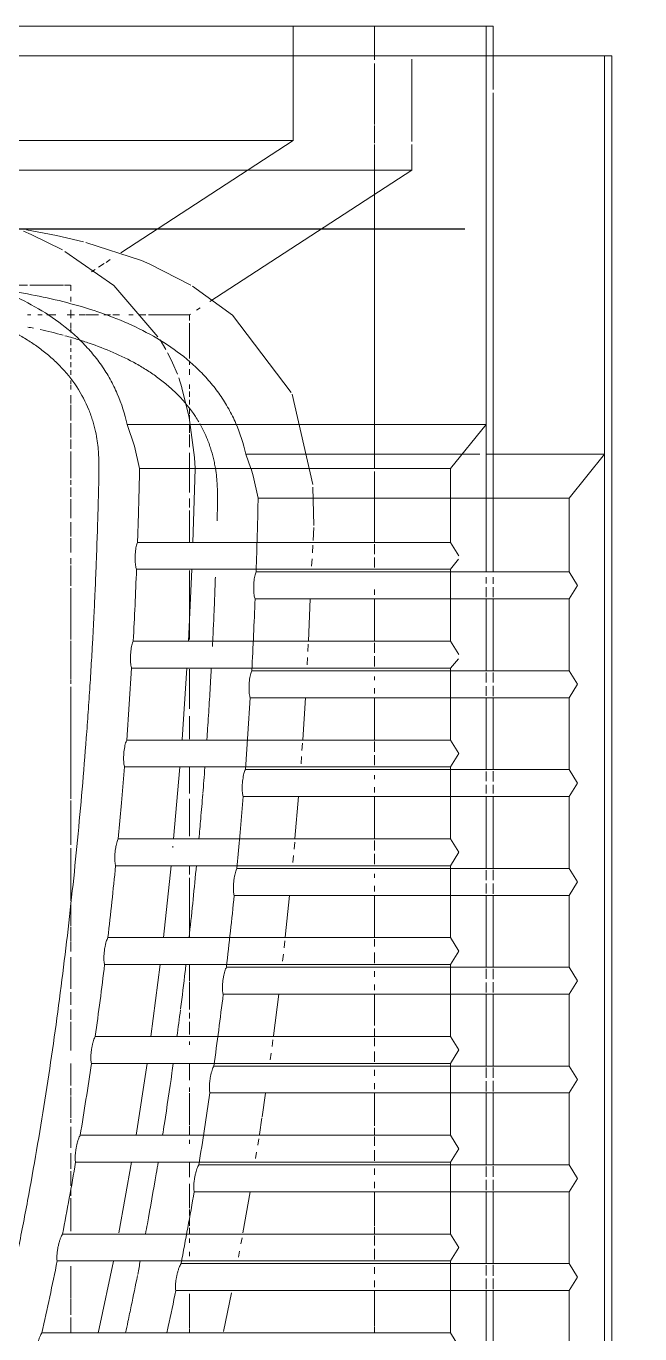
# Model space of a CAD drawing. Header units: millimetres. Extents: x -4000 to 187956, y -58990 to 162485.
# Drawn here: x 2520.2 to 2727.2, y 140077 to 140518.4 of the extents above; entities that cross this region are included whole.
import ezdxf

# ---------------------------------------------------------------- set-up
doc = ezdxf.new("R2010")
doc.units = ezdxf.units.MM
doc.linetypes.add('Grid Line', pattern=[2222.5, 1270, -317.5, 317.5, -317.5])
doc.linetypes.add('Grid Line 12_5mm', pattern=[2150, 1250, -300, 300, -300])
doc.layers.add('P-SANR-FIXT', color=6, linetype='Continuous', lineweight=9)
doc.layers.add('S-GRID', color=1, linetype='Continuous', lineweight=30)

# ---------------------------------------------------------------- blocks, each defined once
blk = doc.blocks.new('WCPan-SquattingPan-Vitra-ArkitektSeries-5952 - CMPX502N-V821-FFS - TANG 1')
at = {"layer": 'P-SANR-FIXT', "color": 250}
for p, q in [((250.56, 212.38), (-250.56, 212.38)), ((250.56, 212.38), (250.56, 77.95)), ((252.96, 212.38), (250.56, 212.38)), ((252.96, 202.38), (252.96, 212.38)), ((129.51, 77.95), (250.56, 77.95)), ((250.56, 77.95), (238.61, 63.05)), ((250.56, 67.95), (250.56, 77.95)), ((238.61, 63.05), (133.65, 63.05)), ((238.61, 38.12), (238.61, 63.05)), ((238.61, 38.12), (133, 38.12)), ((132.67, 29.03), (238.61, 29.03)), ((238.61, 4.77), (238.61, 29.03)), ((238.61, 4.77), (131.54, 4.77)), ((131.02, -4.33), (238.61, -4.33)), ((238.61, -28.59), (238.61, -4.33)), ((238.61, -28.59), (129.37, -28.59)), ((128.66, -37.68), (238.61, -37.68)), ((238.61, -61.94), (238.61, -37.68)), ((238.61, -61.94), (126.53, -61.94)), ((125.63, -71.04), (238.61, -71.04)), ((238.61, -95.3), (238.61, -71.04)), ((238.61, -95.3), (123, -95.3)), ((121.91, -104.39), (238.61, -104.39)), ((238.61, -128.65), (238.61, -104.39)), ((238.61, -128.65), (118.75, -128.65)), ((117.45, -137.74), (238.61, -137.74)), ((238.61, -162), (238.61, -137.74)), ((238.61, -162), (113.67, -162)), ((112.13, -171.1), (238.61, -171.1)), ((238.61, -195.36), (238.61, -171.1)), ((238.61, -195.36), (107.69, -195.36)), ((105.9, -204.45), (238.61, -204.45)), ((238.61, -204.45), (238.61, -228.71)), ((238.61, -228.71), (100.75, -228.71))]:
    blk.add_line(p, q, dxfattribs=at)
at = {"layer": 'P-SANR-FIXT', "color": 252}
for p, q in [((185.5, 212.38), (25, 212.38)), ((185.5, 202.38), (185.5, 212.38)), ((185.5, 212.38), (212.95, 212.38)), ((212.95, 212.38), (212.95, 202.38)), ((252.96, 212.38), (212.95, 212.38)), ((252.96, 190.97), (252.96, 202.38)), ((252.96, 28.12), (252.96, 189.82)), ((250.56, 28.12), (250.56, 67.95)), ((152.47, 62.95), (151.63, 38.12)), ((241.4, 33.57), (238.61, 38.12)), ((238.61, 29.03), (241.3, 32.49)), ((151.27, 29.02), (150.15, 4.79)), ((250.56, 24.21), (250.56, 26.41)), ((250.56, 19.64), (250.56, 22.95)), ((252.96, 24.16), (252.96, 26.41)), ((252.96, 19.59), (252.96, 23)), ((250.56, -5.23), (250.56, 19.03)), ((252.96, -5.23), (252.96, 19.03)), ((241.4, 0.22), (238.61, 4.77)), ((149.63, -4.32), (148.03, -28.37)), ((238.61, -4.33), (241.23, -1.19)), ((250.56, -9.16), (250.56, -5.83)), ((252.96, -9.2), (252.96, -5.78)), ((250.56, -13.72), (250.56, -10.39)), ((252.96, -13.77), (252.96, -10.34)), ((250.56, -38.59), (250.56, -14.33)), ((252.96, -38.59), (252.96, -14.33)), ((147.31, -37.71), (145.19, -61.94)), ((250.56, -42.52), (250.56, -39.18)), ((252.96, -42.57), (252.96, -39.13)), ((250.56, -46.6), (250.56, -43.73)), ((252.96, -46.6), (252.96, -43.69)), ((250.56, -71.94), (250.56, -47.68)), ((252.96, -71.94), (252.96, -47.68)), ((144.96, -64.43), (144.92, -64.84)), ((144.31, -71.03), (141.71, -95.3)), ((250.56, -75.89), (250.56, -72.51)), ((252.96, -75.94), (252.96, -72.46)), ((250.56, -80.45), (250.56, -77.07)), ((252.96, -80.5), (252.96, -77.02)), ((250.56, -105.3), (250.56, -81.04)), ((252.96, -105.3), (252.96, -81.04)), ((241.4, -99.84), (238.61, -95.3)), ((238.61, -104.39), (241.4, -99.84)), ((140.63, -104.4), (137.5, -128.65)), ((250.56, -109.26), (250.56, -105.85)), ((252.96, -109.31), (252.96, -105.8)), ((250.56, -113.82), (250.56, -110.4)), ((250.56, -138.65), (250.56, -114.39)), ((252.96, -113.87), (252.96, -110.36)), ((252.96, -138.65), (252.96, -114.39)), ((136.22, -137.75), (132.5, -162.01)), ((250.56, -142.63), (250.56, -139.18)), ((252.96, -142.68), (252.96, -139.14)), ((250.56, -147.19), (250.56, -143.74)), ((252.96, -147.24), (252.96, -143.69)), ((250.56, -172), (250.56, -147.74)), ((252.96, -172), (252.96, -147.74)), ((130.99, -171.1), (126.68, -195)), ((250.56, -176.01), (250.56, -172.51)), ((252.96, -176.05), (252.96, -172.47)), ((250.56, -180.57), (250.56, -177.07)), ((252.96, -180.61), (252.96, -177.03)), ((250.56, -205.36), (250.56, -181.1)), ((252.96, -205.36), (252.96, -181.1)), ((250.56, -209.39), (250.56, -205.84)), ((252.96, -209.43), (252.96, -205.8)), ((250.56, -213.95), (250.56, -210.39)), ((252.96, -213.99), (252.96, -210.36)), ((250.56, -238.71), (250.56, -214.45)), ((252.96, -238.71), (252.96, -214.45))]:
    blk.add_line(p, q, dxfattribs=at)
at = {"layer": 'P-SANR-FIXT', "color": 253}
for p, q in [((185.5, 173.73), (185.5, 202.38)), ((212.95, 202.38), (212.95, 200.97)), ((212.95, 199.81), (212.95, 179.2)), ((212.95, 178.84), (212.95, 172.93)), ((185.5, 173.73), (-123.15, 173.73)), ((127.39, 135.91), (185.5, 173.73)), ((212.95, 172.41), (212.95, 63.05)), ((94.54, 143.17), (97.11, 142.05)), ((97.11, 142.05), (107.65, 136.83)), ((108.53, 136.34), (125.05, 124.81)), ((125.05, 124.81), (139.9, 107.53)), ((140.59, 106.46), (142.52, 103.24)), ((143.16, 102.08), (144.47, 99.51)), ((144.85, 98.72), (146.44, 94.96)), ((146.91, 93.69), (147.97, 90.46)), ((148, 90.34), (150.37, 80.24)), ((110.55, 84.97), (110.55, 87.84)), ((110.55, 82.66), (110.55, 84.52)), ((110.55, 79.25), (110.55, 82.64)), ((110.55, 73.52), (110.55, 78.35)), ((110.55, 69.74), (110.55, 72.85)), ((110.55, 67.33), (110.55, 68.8)), ((110.55, 62.91), (110.55, 67.33)), ((110.55, 59.75), (110.55, 62.9)), ((212.95, 62.02), (212.95, 38.12)), ((110.55, 57.55), (110.55, 59.16)), ((110.55, 53.48), (110.55, 56.6)), ((110.55, 46.28), (110.55, 52.7)), ((110.55, 40.1), (110.55, 44.95)), ((110.55, 34.68), (110.55, 39.6)), ((212.95, 37.56), (212.95, 34.16)), ((110.55, 30.73), (110.55, 32.82)), ((212.95, 33), (212.95, 29.59)), ((110.55, 23.43), (110.55, 30.27)), ((110.55, 5.36), (110.55, 22.72)), ((212.95, 22.19), (212.95, 20.47)), ((212.95, 19.03), (212.95, 4.77)), ((110.55, -8.04), (110.55, 4.86)), ((212.95, 4.22), (212.95, 0.8)), ((212.95, -0.34), (212.95, -3.77)), ((110.55, -9.6), (110.55, -8.33)), ((212.95, -7.2), (212.95, -8.4)), ((110.55, -48.42), (110.55, -10.59)), ((212.95, -11.14), (212.95, -12.9)), ((212.95, -14.33), (212.95, -28.59)), ((212.95, -29.13), (212.95, -32.57)), ((212.95, -33.69), (212.95, -37.13)), ((212.95, -40.49), (212.95, -41.77)), ((212.95, -44.46), (212.95, -46.28)), ((212.95, -47.68), (212.95, -61.94)), ((110.55, -63.98), (110.55, -49)), ((110.55, -82.91), (110.55, -65.09)), ((212.95, -62.46), (212.95, -65.94)), ((212.95, -67.02), (212.95, -70.5)), ((212.95, -73.76), (212.95, -75.16)), ((212.95, -77.78), (212.95, -79.67)), ((212.95, -81.04), (212.95, -95.3)), ((212.95, -95.8), (212.95, -98.33)), ((212.95, -100.36), (212.95, -103.87)), ((212.95, -106.59), (212.95, -108.55)), ((212.95, -111.09), (212.95, -113.06)), ((212.95, -114.39), (212.95, -125)), ((212.95, -126.02), (212.95, -128.65)), ((212.95, -129.14), (212.95, -131.92)), ((212.95, -133.69), (212.95, -137.24)), ((212.95, -139.9), (212.95, -141.95)), ((212.95, -144.39), (212.95, -146.46)), ((212.95, -147.74), (212.95, -158.86)), ((212.95, -159.48), (212.95, -162)), ((212.95, -162.47), (212.95, -165.53)), ((212.95, -167.03), (212.95, -170.61)), ((212.95, -173.2), (212.95, -175.35)), ((212.95, -177.69), (212.95, -179.86)), ((212.95, -181.1), (212.95, -192.6)), ((212.95, -192.94), (212.95, -195.36)), ((212.95, -195.8), (212.95, -199.17)), ((212.95, -200.36), (212.95, -203.99)), ((212.95, -206.49), (212.95, -208.75)), ((212.95, -210.99), (212.95, -213.27)), ((212.95, -214.45), (212.95, -226.41)), ((212.95, -226.71), (212.95, -228.71))]:
    blk.add_line(p, q, dxfattribs=at)
at = {"layer": 'P-SANR-FIXT', "color": 254}
for p, q in [((122.39, 132.65), (123.78, 133.56)), ((117.43, 129.42), (118.75, 130.28)), ((119.86, 131.01), (121.73, 132.23)), ((88.55, 124.95), (95.86, 124.95)), ((96.73, 124.95), (108, 124.95)), ((108.42, 124.95), (110.44, 124.95)), ((110.55, 123.02), (110.55, 124.91)), ((110.55, 119.46), (110.55, 121.04)), ((110.55, 115.38), (110.55, 116.61)), ((110.55, 113.82), (110.55, 115.36)), ((110.55, 110.47), (110.55, 112.24)), ((110.55, 108.98), (110.55, 110.19)), ((110.55, 104.72), (110.55, 106.57)), ((110.55, 102.5), (110.55, 103.68)), ((110.55, 99.94), (110.55, 101.28)), ((110.55, 97.22), (110.55, 99)), ((144.49, 99.49), (144.85, 98.72)), ((110.55, 94.63), (110.55, 96.22)), ((110.55, 91.5), (110.55, 92.73)), ((110.55, 89.78), (110.55, 91.17)), ((110.55, -91.3), (110.55, -83.46)), ((110.55, -96.41), (110.55, -91.6)), ((110.55, -99.97), (110.55, -96.59)), ((110.55, -107.7), (110.55, -101.9)), ((110.55, -112.6), (110.55, -107.71)), ((110.55, -117.95), (110.55, -113.71)), ((110.55, -123.01), (110.55, -119.59)), ((110.55, -133.43), (110.55, -123.75)), ((110.55, -145.25), (110.55, -137.83)), ((110.55, -148.62), (110.55, -146.11)), ((110.55, -156.09), (110.55, -148.92)), ((110.55, -157.87), (110.55, -156.56)), ((110.55, -166.21), (110.55, -159.16)), ((110.55, -173.3), (110.55, -168.05)), ((110.55, -179.1), (110.55, -174.14)), ((110.55, -182.41), (110.55, -179.98)), ((110.55, -194.42), (110.55, -183.29)), ((110.55, -215.09), (110.55, -206.15)), ((110.55, -216.97), (110.55, -215.12)), ((110.55, -222.65), (110.55, -217.24)), ((110.55, -228.71), (110.55, -223.53))]:
    blk.add_line(p, q, dxfattribs=at)
at = {"layer": 'P-SANR-FIXT', "color": 252, "flags": 128}
for points in [[(150.37, 80.24), (152.19, 66.81), (152.47, 63.09)], [(238.61, -37.68), (241.4, -33.13), (238.61, -28.59)], [(238.61, -71.04), (241.4, -66.49), (238.61, -61.94)], [(238.61, -137.74), (241.4, -133.2), (238.61, -128.65)], [(238.61, -171.1), (241.4, -166.55), (238.61, -162)], [(238.61, -204.45), (241.4, -199.91), (238.61, -195.36)], [(124.85, -204.47), (120.1, -227.27), (119.78, -228.72)], [(238.61, -237.81), (241.4, -233.26), (238.61, -228.71)]]:
    blk.add_lwpolyline(points, dxfattribs=at)
at = {"layer": 'P-SANR-FIXT', "color": 250, "flags": 128}
for points in [[(133.65, 63.05), (131.99, 70.57), (129.51, 77.95)], [(129.37, -28.59), (130.24, -16.46), (131.02, -4.33)], [(126.53, -61.94), (127.64, -49.82), (128.66, -37.68)]]:
    blk.add_lwpolyline(points, dxfattribs=at)
at = {"layer": 'P-SANR-FIXT', "color": 250}
blk.add_arc((-1176.21, 51.26), 1307.39, 350.61189, 351.68789, dxfattribs=at)
for points, knots in [([(129.51, 77.95), (128.74, 81.46), (127.07, 86.68), (123.84, 93.23), (120.89, 97.97), (117.48, 102.37), (112.51, 107.69), (105.49, 113.48), (96.06, 119.21), (86.05, 123.75), (75.88, 127.3), (65.19, 130.16), (54.55, 132.3), (43.7, 133.93), (32.53, 135.12), (17.68, 136.15), (6.8, 136.38), (0, 136.38)], [0, 0, 0, 0, 0.071429, 0.107143, 0.142857, 0.178571, 0.214286, 0.285714, 0.357143, 0.428571, 0.5, 0.571429, 0.642857, 0.714286, 0.785714, 0.857143, 1, 1, 1, 1]), ([(80.46, 114.01), (81.9, 113.45), (86.01, 111.78), (91.35, 109.16), (96.35, 106.18), (99.91, 103.74), (103.38, 100.99), (107.85, 96.84), (112.84, 90.74), (116.21, 84.15), (117.97, 79.09), (118.88, 75.48), (119.45, 72.3), (119.77, 69.47), (119.93, 66.83), (119.98, 64.71), (119.99, 63.03), (119.99, 62.01), (119.98, 61.16), (119.97, 60.06), (119.93, 58.25), (119.86, 55.26), (119.75, 51.42), (119.64, 47.54), (119.53, 44.03), (119.42, 40.71), (119.29, 36.98), (119.11, 31.92), (118.92, 26.93), (118.73, 22.47), (118.58, 19.03), (118.44, 16.16), (118.31, 13.45), (118.19, 10.96), (118.07, 8.66), (117.96, 6.69), (117.85, 4.57), (117.69, 1.79), (117.49, -1.72), (117.23, -5.98), (116.95, -10.31), (116.66, -14.74), (116.26, -20.61), (115.51, -30.84), (114.35, -45.2), (112.27, -68.07), (109.21, -96.69), (105.5, -125.36), (102.12, -148.02), (99.36, -165), (96.36, -181.94), (93.51, -196.84), (91.28, -207.81), (89.79, -214.88), (88.65, -220.17), (87.48, -225.47), (86.49, -229.85), (85.66, -233.44), (84.91, -236.67), (84.11, -240.05), (83.22, -243.76), (82.25, -247.78), (81.22, -251.94), (80.18, -256.07), (79.26, -259.65), (78.18, -263.8), (76.91, -268.61), (75.82, -272.63), (74.96, -275.78), (74.1, -278.92), (73.15, -282.36), (72.21, -285.67), (71.41, -288.37), (70.37, -291.52), (69.25, -294.43), (68.05, -296.98), (67.13, -298.69), (66.09, -300.32), (64.44, -302.55), (61.91, -305.27), (58.14, -308.26), (54.39, -310.43), (51.04, -311.95), (47.42, -313.32), (42.84, -314.6), (38.33, -315.36), (34.88, -315.75), (31.62, -316.04), (27.15, -316.34), (22.37, -316.52), (18.42, -316.6), (14.39, -316.65), (9.97, -316.64), (5.12, -316.57), (1.82, -316.53), (0, -316.53)], [0.13911, 0.13911, 0.13911, 0.13911, 0.1470588, 0.1617647, 0.1691176, 0.1764706, 0.1838235, 0.1911765, 0.2058824, 0.2205882, 0.2279412, 0.2352941, 0.2426471, 0.25, 0.2573529, 0.2647059, 0.2683824, 0.2720588, 0.2738971, 0.2757353, 0.2794118, 0.2830882, 0.2867647, 0.2904412, 0.2922794, 0.2941176, 0.2977941, 0.3014706, 0.3088235, 0.3161765, 0.3235294, 0.3308824, 0.3382353, 0.3455882, 0.3492647, 0.3529412, 0.3566176, 0.3602941, 0.3676471, 0.375, 0.3823529, 0.3897059, 0.3970588, 0.4117647, 0.4411765, 0.4705882, 0.5294118, 0.5882353, 0.6176471, 0.6470588, 0.6764706, 0.7058824, 0.7242647, 0.7334559, 0.7426471, 0.7518382, 0.7610294, 0.765625, 0.7702206, 0.7794118, 0.7886029, 0.7977941, 0.8069853, 0.8115809, 0.8161765, 0.8207721, 0.8253676, 0.8299632, 0.832261, 0.8345588, 0.8391544, 0.84375, 0.8483456, 0.8529412, 0.8621324, 0.8667279, 0.8713235, 0.8759191, 0.8805147, 0.8897059, 0.8988971, 0.9080882, 0.9126838, 0.9172794, 0.9264706, 0.9356618, 0.9402574, 0.9448529, 0.9540441, 0.9632353, 0.9678309, 0.9724265, 0.9816176, 0.9908088, 1, 1, 1, 1]), ([(133, 38.12), (133.02, 38.49), (133.05, 39.59), (133.13, 41.91), (133.21, 44.37), (133.3, 47.23), (133.41, 50.94), (133.53, 55.18), (133.61, 58.72), (133.65, 60.9), (133.65, 62.09), (133.65, 62.73), (133.65, 63.05)], [0, 0, 0, 0, 0.125, 0.25, 0.3125, 0.375, 0.5, 0.625, 0.75, 0.875, 0.9375, 1, 1, 1, 1]), ([(133, 38.12), (132.92, 37.97), (132.77, 37.58), (132.49, 36.52), (132.24, 34.77), (132.15, 32.41), (132.3, 30.29), (132.53, 29.34), (132.67, 29.03)], [0, 0, 0, 0, 0.1, 0.2, 0.4, 0.6, 0.8, 1, 1, 1, 1]), ([(131.54, 4.77), (131.46, 4.61), (131.3, 4.22), (131.07, 3.43), (130.89, 2.48), (130.69, 1.04), (130.57, -0.93), (130.67, -3.06), (130.88, -4.01), (131.02, -4.33)], [0, 0, 0, 0, 0.1, 0.2, 0.3, 0.4, 0.6, 0.8, 1, 1, 1, 1]), ([(129.37, -28.59), (129.28, -28.74), (129.12, -29.13), (128.88, -29.92), (128.67, -30.87), (128.44, -32.31), (128.29, -34.28), (128.34, -36.41), (128.54, -37.37), (128.66, -37.68)], [0, 0, 0, 0, 0.1, 0.2, 0.3, 0.4, 0.6, 0.8, 1, 1, 1, 1]), ([(126.53, -61.94), (126.43, -62.1), (126.26, -62.48), (126, -63.27), (125.78, -64.22), (125.52, -65.66), (125.32, -67.62), (125.34, -69.76), (125.51, -70.72), (125.63, -71.04)], [0, 0, 0, 0, 0.1, 0.2, 0.3, 0.4, 0.6, 0.8, 1, 1, 1, 1]), ([(123, -95.3), (122.9, -95.45), (122.72, -95.84), (122.45, -96.62), (122.2, -97.57), (121.92, -99), (121.68, -100.97), (121.65, -103.11), (121.8, -104.07), (121.91, -104.39)], [0, 0, 0, 0, 0.1, 0.2, 0.3, 0.4, 0.6, 0.8, 1, 1, 1, 1]), ([(118.75, -128.65), (118.65, -128.81), (118.46, -129.19), (118.17, -129.97), (117.9, -130.92), (117.66, -131.99), (117.47, -133.13), (117.28, -134.67), (117.21, -136.46), (117.34, -137.43), (117.45, -137.74)], [0, 0, 0, 0, 0.1, 0.2, 0.3, 0.4, 0.5, 0.6, 0.8, 1, 1, 1, 1]), ([(113.67, -162), (113.57, -162.16), (113.37, -162.55), (113.06, -163.33), (112.76, -164.27), (112.5, -165.34), (112.27, -166.47), (112.04, -168.01), (111.93, -169.81), (112.03, -170.78), (112.13, -171.1)], [0, 0, 0, 0, 0.1, 0.2, 0.3, 0.4, 0.5, 0.6, 0.8, 1, 1, 1, 1]), ([(107.69, -195.36), (107.59, -195.51), (107.37, -195.9), (107.04, -196.68), (106.72, -197.62), (106.42, -198.68), (106.17, -199.82), (105.9, -201.35), (105.73, -203.15), (105.81, -204.13), (105.9, -204.45)], [0, 0, 0, 0, 0.1, 0.2, 0.3, 0.4, 0.5, 0.6, 0.8, 1, 1, 1, 1]), ([(100.75, -228.71), (100.64, -228.87), (100.41, -229.26), (100.05, -230.03), (99.7, -230.97), (99.38, -232.03), (99.08, -233.16), (98.77, -234.69), (98.54, -236.5), (98.59, -237.48), (98.67, -237.81)], [0, 0, 0, 0, 0.1, 0.2, 0.3, 0.4, 0.5, 0.6, 0.8, 1, 1, 1, 1])]:
    blk.add_open_spline(points, degree=3, knots=knots, dxfattribs=at)
for points in [[(131.54, 4.77), (131.77, 8.86), (132.17, 16.89), (132.51, 24.93), (132.67, 29.03)], [(123, -95.3), (123.47, -91.26), (124.37, -83.17), (125.22, -75.08), (125.63, -71.04)], [(118.75, -128.65), (119.31, -124.61), (120.4, -116.53), (121.42, -108.44), (121.91, -104.39)], [(107.69, -195.36), (108.47, -191.32), (109.99, -183.24), (111.43, -175.15), (112.13, -171.1)], [(100.75, -228.71), (101.65, -224.68), (103.41, -216.6), (105.08, -208.51), (105.9, -204.45)]]:
    blk.add_open_spline(points, degree=3, dxfattribs=at)
blk = doc.blocks.new('CMF2_NHAXUONG_A_rvt-1-FFS - TANG 1')
at = {"layer": 'P-SANR-FIXT', "color": 250}
for p, q in [((2715.34, 140508.38), (2214.23, 140508.38)), ((2715.34, 140508.38), (2715.34, 140373.95)), ((2717.74, 140508.38), (2715.34, 140508.38)), ((2717.74, 139905.76), (2717.74, 140508.38)), ((2675.34, 140373.95), (2715.34, 140373.95)), ((2715.34, 140373.95), (2703.4, 140359.05)), ((2715.34, 139981.68), (2715.34, 140373.95)), ((2703.4, 140359.05), (2598.44, 140359.05)), ((2703.4, 140334.13), (2703.4, 140359.05)), ((2703.4, 140334.13), (2597.79, 140334.13)), ((2597.46, 140325.03), (2703.4, 140325.03)), ((2703.4, 140300.77), (2703.4, 140325.03)), ((2703.4, 140300.77), (2596.33, 140300.77)), ((2595.8, 140291.68), (2703.4, 140291.68)), ((2703.4, 140267.42), (2703.4, 140291.68)), ((2703.4, 140267.42), (2594.16, 140267.42)), ((2593.45, 140258.32), (2703.4, 140258.32)), ((2703.4, 140234.06), (2703.4, 140258.32)), ((2703.4, 140234.06), (2591.31, 140234.06)), ((2590.42, 140224.97), (2703.4, 140224.97)), ((2703.4, 140200.71), (2703.4, 140224.97)), ((2703.4, 140200.71), (2587.78, 140200.71)), ((2586.7, 140191.61), (2703.4, 140191.61)), ((2703.4, 140167.35), (2703.4, 140191.61)), ((2703.4, 140167.35), (2583.53, 140167.35)), ((2582.24, 140158.26), (2703.4, 140158.26)), ((2703.4, 140134), (2703.4, 140158.26)), ((2703.4, 140134), (2578.46, 140134)), ((2576.92, 140124.91), (2703.4, 140124.91)), ((2703.4, 140100.65), (2703.4, 140124.91)), ((2703.4, 140100.65), (2572.48, 140100.65)), ((2570.69, 140091.55), (2703.4, 140091.55)), ((2703.4, 140091.55), (2703.4, 140067.29))]:
    blk.add_line(p, q, dxfattribs=at)
at = {"layer": 'P-SANR-FIXT', "color": 253}
for p, q in [((2650.29, 140508.38), (2489.79, 140508.38)), ((2650.29, 140508.38), (2677.56, 140508.38)), ((2650.29, 140479.48), (2650.29, 140507.25)), ((2677.74, 140508.38), (2677.74, 140496.97)), ((2677.74, 140495.82), (2677.74, 140334.13)), ((2650.29, 140469.74), (2650.29, 140478.41)), ((2650.29, 140469.74), (2306.9, 140469.74)), ((2582.21, 140425.43), (2650.29, 140469.74)), ((2540.41, 140445.36), (2559.09, 140439.27)), ((2609.92, 140394.1), (2616.88, 140363.69)), ((2575.34, 140382.64), (2575.34, 140383.85)), ((2616.97, 140362.81), (2617.3, 140349.86)), ((2617.27, 140349.09), (2617.06, 140344.71)), ((2616.97, 140343.13), (2616.81, 140340.61)), ((2616.69, 140338.58), (2616.53, 140336.07)), ((2677.74, 140332.41), (2677.74, 140330.16)), ((2677.74, 140329), (2677.74, 140325.6)), ((2616.06, 140325.03), (2615.45, 140310.83)), ((2677.74, 140325.03), (2677.74, 140300.77)), ((2575.34, 140311.3), (2575.34, 140322.59)), ((2615.4, 140309.77), (2615.27, 140307.29)), ((2615.17, 140305.24), (2615.04, 140302.76)), ((2575.34, 140287.97), (2575.34, 140301.36)), ((2677.74, 140300.22), (2677.74, 140296.8)), ((2677.74, 140295.66), (2677.74, 140292.24)), ((2614.42, 140291.69), (2613.51, 140277.47)), ((2677.74, 140291.68), (2677.74, 140267.42)), ((2575.34, 140277.66), (2575.34, 140285.42)), ((2613.43, 140276.35), (2613.26, 140273.9)), ((2613.12, 140271.81), (2612.94, 140269.38)), ((2575.34, 140259.41), (2575.34, 140268.32)), ((2677.74, 140266.88), (2677.74, 140263.44)), ((2612.09, 140258.3), (2610.91, 140244.17)), ((2677.74, 140262.32), (2677.74, 140259.41)), ((2677.74, 140258.32), (2677.74, 140234.06)), ((2575.34, 140244.9), (2575.34, 140257.59)), ((2610.8, 140242.98), (2610.59, 140240.6)), ((2610.39, 140238.47), (2610.17, 140236.08)), ((2575.34, 140232.02), (2575.34, 140234.97)), ((2677.74, 140233.54), (2677.74, 140230.07)), ((2575.34, 140213.09), (2575.34, 140230.91)), ((2677.74, 140228.98), (2677.74, 140225.5)), ((2609.1, 140224.98), (2607.63, 140210.88)), ((2677.74, 140224.97), (2677.74, 140200.71)), ((2607.49, 140209.6), (2607.23, 140207.27)), ((2606.99, 140205.08), (2606.73, 140202.76)), ((2677.74, 140200.2), (2677.74, 140196.7)), ((2677.74, 140195.64), (2677.74, 140192.13)), ((2605.42, 140191.6), (2603.66, 140177.58)), ((2677.74, 140191.61), (2677.74, 140167.35)), ((2603.48, 140176.2), (2603.18, 140173.95)), ((2602.88, 140171.69), (2602.58, 140169.45)), ((2677.74, 140166.87), (2677.74, 140163.33)), ((2677.74, 140162.31), (2677.74, 140158.76)), ((2601.01, 140158.25), (2599.83, 140150.26)), ((2677.74, 140158.26), (2677.74, 140134)), ((2599.78, 140149.9), (2598.92, 140144.29)), ((2598.69, 140142.81), (2598.35, 140140.64)), ((2597.98, 140138.31), (2597.64, 140136.14)), ((2677.74, 140133.53), (2677.74, 140129.95)), ((2677.74, 140128.98), (2677.74, 140125.39)), ((2595.77, 140124.9), (2593.33, 140111.01)), ((2677.74, 140124.91), (2677.74, 140100.65)), ((2593.04, 140109.41), (2592.66, 140107.32)), ((2592.21, 140104.92), (2591.82, 140102.84)), ((2677.74, 140100.2), (2677.74, 140096.58)), ((2677.74, 140095.65), (2677.74, 140092.01)), ((2589.49, 140090.8), (2586.82, 140077.73)), ((2677.74, 140091.55), (2677.74, 140067.29))]:
    blk.add_line(p, q, dxfattribs=at)
at = {"layer": 'P-SANR-FIXT', "color": 252}
for p, q in [((2717.74, 140508.38), (2677.74, 140508.38)), ((2594.29, 140373.95), (2673.28, 140373.95)), ((2596.05, 140369.06), (2594.3, 140373.93))]:
    blk.add_line(p, q, dxfattribs=at)
at = {"layer": 'P-SANR-FIXT', "color": 254}
for p, q in [((2577.69, 140422.48), (2578.88, 140423.26)), ((2520.64, 140420.95), (2521.81, 140420.95)), ((2524.16, 140420.95), (2525.66, 140420.95)), ((2527.18, 140420.95), (2530.2, 140420.95)), ((2534.01, 140420.95), (2536.59, 140420.95)), ((2538.07, 140420.95), (2540.04, 140420.95)), ((2540.2, 140420.95), (2541.55, 140420.95)), ((2541.73, 140420.95), (2544.6, 140420.95)), ((2546.41, 140420.95), (2548.63, 140420.95)), ((2549.46, 140420.95), (2551.66, 140420.95)), ((2554.84, 140420.95), (2556.3, 140420.95)), ((2558.51, 140420.95), (2560.64, 140420.95)), ((2561.52, 140420.95), (2575.23, 140420.95)), ((2575.34, 140420.95), (2575.63, 140421.14)), ((2575.34, 140419.02), (2575.34, 140420.91)), ((2575.34, 140412.89), (2575.34, 140418.11)), ((2575.34, 140406.19), (2575.34, 140412.85)), ((2575.34, 140404.09), (2575.34, 140405.41)), ((2575.34, 140400.72), (2575.34, 140402.58)), ((2575.34, 140395.94), (2575.34, 140397.38)), ((2575.34, 140393.23), (2575.34, 140395.09)), ((2575.34, 140390.63), (2575.34, 140392.22)), ((2575.34, 140387.5), (2575.34, 140389.49)), ((2575.34, 140385.78), (2575.34, 140387.16)), ((2575.34, 140381.08), (2575.34, 140382.64)), ((2575.34, 140376.29), (2575.34, 140380.53)), ((2575.34, 140369.05), (2575.34, 140374.36)), ((2575.34, 140360.98), (2575.34, 140368.86)), ((2575.34, 140355.92), (2575.34, 140358.89)), ((2575.34, 140344.13), (2575.34, 140354.83)), ((2575.34, 140328.94), (2575.34, 140334.61)), ((2575.34, 140322.59), (2575.34, 140328.83)), ((2575.34, 140210.71), (2575.34, 140212.89)), ((2575.34, 140196.03), (2575.34, 140201.61)), ((2575.34, 140186.41), (2575.34, 140195.66)), ((2575.34, 140183.41), (2575.34, 140185.36)), ((2575.34, 140178.05), (2575.34, 140182.29)), ((2575.34, 140174.47), (2575.34, 140175.68)), ((2575.34, 140162.57), (2575.34, 140168.26)), ((2575.34, 140158.68), (2575.34, 140160.08)), ((2575.34, 140149.91), (2575.34, 140158.17)), ((2575.34, 140147.39), (2575.34, 140149.89)), ((2575.34, 140144), (2575.34, 140147.08)), ((2575.34, 140141.05), (2575.34, 140142.4)), ((2575.34, 140129.79), (2575.34, 140134.91)), ((2575.34, 140119.42), (2575.34, 140127.54)), ((2575.34, 140116.91), (2575.34, 140118.94)), ((2575.34, 140113.41), (2575.34, 140116.02)), ((2575.34, 140110.65), (2575.34, 140112.71)), ((2575.34, 140107.63), (2575.34, 140109.12)), ((2575.34, 140103.14), (2575.34, 140104.66)), ((2575.34, 140079.04), (2575.34, 140090.49)), ((2575.34, 140077.29), (2575.34, 140078.76))]:
    blk.add_line(p, q, dxfattribs=at)
at = {"layer": 'P-SANR-FIXT', "color": 253, "flags": 128}
for points in [[(2520.33, 140449.68), (2530.42, 140447.75), (2539.56, 140445.58)], [(2559.15, 140439.24), (2561.9, 140438.05), (2575.78, 140430.94)], [(2576.35, 140430.6), (2589.84, 140420.81), (2609.64, 140394.73)]]:
    blk.add_lwpolyline(points, dxfattribs=at)
at = {"layer": 'P-SANR-FIXT', "color": 252, "flags": 128}
blk.add_lwpolyline([(2598.44, 140359.05), (2596.78, 140366.57), (2596.09, 140368.92)], dxfattribs=at)
at = {"layer": 'P-SANR-FIXT', "color": 250, "flags": 128}
for points in [[(2703.4, 140325.03), (2706.19, 140329.58), (2703.4, 140334.13)], [(2703.4, 140291.68), (2706.19, 140296.22), (2703.4, 140300.77)], [(2594.16, 140267.42), (2595.02, 140279.54), (2595.8, 140291.68)], [(2703.4, 140258.32), (2706.19, 140262.87), (2703.4, 140267.42)], [(2591.31, 140234.06), (2592.42, 140246.19), (2593.45, 140258.32)], [(2703.4, 140224.97), (2706.19, 140229.52), (2703.4, 140234.06)], [(2703.4, 140191.61), (2706.19, 140196.16), (2703.4, 140200.71)], [(2703.4, 140158.26), (2706.19, 140162.81), (2703.4, 140167.35)], [(2703.4, 140124.91), (2706.19, 140129.45), (2703.4, 140134)], [(2703.4, 140091.55), (2706.19, 140096.1), (2703.4, 140100.65)]]:
    blk.add_lwpolyline(points, dxfattribs=at)
at = {"layer": 'P-SANR-FIXT', "color": 250}
blk.add_arc((1288.58, 140347.26), 1307.39, 350.61189, 351.68789, dxfattribs=at)
for points, knots in [([(2590.97, 140384.29), (2590.24, 140385.96), (2588.63, 140389.24), (2585.67, 140393.97), (2582.27, 140398.37), (2577.29, 140403.69), (2570.28, 140409.48), (2560.85, 140415.21), (2550.84, 140419.76), (2540.67, 140423.3), (2529.97, 140426.16), (2519.34, 140428.3), (2508.48, 140429.93), (2497.32, 140431.12), (2482.46, 140432.15), (2471.59, 140432.38), (2464.79, 140432.38)], [0.0714286, 0.0714286, 0.0714286, 0.0714286, 0.1071429, 0.1428571, 0.1785714, 0.2142857, 0.2857143, 0.3571429, 0.4285714, 0.5, 0.5714286, 0.6428571, 0.7142857, 0.7857143, 0.8571429, 1, 1, 1, 1]), ([(2597.79, 140334.13), (2597.8, 140334.49), (2597.84, 140335.59), (2597.92, 140337.91), (2598, 140340.37), (2598.08, 140343.24), (2598.2, 140346.94), (2598.31, 140351.18), (2598.4, 140354.72), (2598.43, 140356.9), (2598.44, 140358.09), (2598.44, 140358.73), (2598.44, 140359.05)], [0, 0, 0, 0, 0.125, 0.25, 0.3125, 0.375, 0.5, 0.625, 0.75, 0.875, 0.9375, 1, 1, 1, 1]), ([(2567.72, 140077.29), (2567.87, 140077.99), (2568.89, 140082.74), (2569.87, 140087.5), (2570.69, 140091.55)], [0.4126723, 0.4126723, 0.4126723, 0.4126723, 0.5, 1, 1, 1, 1])]:
    blk.add_open_spline(points, degree=3, knots=knots, dxfattribs=at)
at = {"layer": 'P-SANR-FIXT', "color": 252}
for points in [[(2520.78, 140416.8), (2521.42, 140416.68), (2522.05, 140416.55), (2522.68, 140416.43)], [(2524.95, 140415.95), (2527.56, 140415.38), (2530.17, 140414.75), (2532.74, 140414.05)], [(2533.32, 140413.89), (2534.17, 140413.66), (2535.01, 140413.42), (2535.85, 140413.18)], [(2594.29, 140373.95), (2593.53, 140377.46), (2592.42, 140380.94), (2590.97, 140384.29)], [(2580.51, 140268.1), (2580.29, 140265.17), (2580.06, 140262.25), (2579.82, 140259.35)], [(2572.28, 140186.38), (2571.9, 140183.36), (2571.5, 140180.34), (2571.1, 140177.32)], [(2558.74, 140101.56), (2558.44, 140100.05), (2558.15, 140098.55), (2557.85, 140097.04)]]:
    blk.add_open_spline(points, degree=3, dxfattribs=at)
at = {"layer": 'P-SANR-FIXT', "color": 250}
for points in [[(2535.85, 140413.18), (2536.44, 140413), (2537.03, 140412.82), (2537.62, 140412.64)], [(2596.33, 140300.77), (2596.55, 140304.86), (2596.96, 140312.89), (2597.3, 140320.94), (2597.46, 140325.03)], [(2587.78, 140200.71), (2588.25, 140204.74), (2589.16, 140212.83), (2590.01, 140220.92), (2590.42, 140224.97)], [(2583.53, 140167.35), (2584.1, 140171.39), (2585.19, 140179.47), (2586.21, 140187.56), (2586.7, 140191.61)], [(2572.48, 140100.65), (2573.26, 140104.68), (2574.78, 140112.76), (2576.22, 140120.85), (2576.92, 140124.91)]]:
    blk.add_open_spline(points, degree=3, dxfattribs=at)
at = {"layer": 'P-SANR-FIXT', "color": 252}
for points, knots in [([(2537.62, 140412.64), (2538.93, 140412.24), (2542.96, 140410.92), (2549.59, 140408.37), (2556.14, 140405.17), (2561.14, 140402.18), (2564.7, 140399.74), (2568.17, 140397), (2572.64, 140392.85), (2576.1, 140388.61), (2578.07, 140385.44), (2578.43, 140384.83)], [0.12529276, 0.12529276, 0.12529276, 0.12529276, 0.13235294, 0.14705882, 0.16176471, 0.16911765, 0.17647059, 0.18382353, 0.19117647, 0.20588235, 0.20936905, 0.20936905, 0.20936905, 0.20936905]), ([(2578.78, 140384.24), (2579.79, 140382.46), (2581.27, 140379.36), (2582.75, 140375.09), (2583.54, 140371.98), (2583.88, 140370.25), (2583.99, 140369.63)], [0.21048615, 0.21048615, 0.21048615, 0.21048615, 0.22058824, 0.22794118, 0.23529412, 0.23961916, 0.23961916, 0.23961916, 0.23961916]), ([(2584.01, 140369.53), (2584.08, 140369.13), (2584.3, 140367.72), (2584.56, 140365.48), (2584.72, 140362.83), (2584.77, 140360.71), (2584.78, 140359.04), (2584.77, 140358.01), (2584.77, 140357.17), (2584.75, 140356.07), (2584.72, 140354.32), (2584.67, 140352.43), (2584.65, 140351.41)], [0.23986126, 0.23986126, 0.23986126, 0.23986126, 0.24264706, 0.25, 0.25735294, 0.26470588, 0.26838235, 0.27205882, 0.27389706, 0.27573529, 0.27941176, 0.2827743, 0.2827743, 0.2827743, 0.2827743]), ([(2597.79, 140334.13), (2597.71, 140333.97), (2597.56, 140333.58), (2597.28, 140332.53), (2597.03, 140330.78), (2596.94, 140328.41), (2597.09, 140326.29), (2597.32, 140325.35), (2597.46, 140325.03)], [0, 0, 0, 0, 0.1, 0.2, 0.4, 0.6, 0.8, 1, 1, 1, 1]), ([(2584.06, 140332.42), (2584.02, 140331.3), (2583.89, 140327.76), (2583.7, 140322.93), (2583.52, 140318.48), (2583.36, 140315.04), (2583.23, 140312.17), (2583.14, 140310.23), (2583.08, 140309.14), (2583.07, 140309)], [0.29840125, 0.29840125, 0.29840125, 0.29840125, 0.30147059, 0.30882353, 0.31617647, 0.32352941, 0.33088235, 0.33823529, 0.3392839, 0.3392839, 0.3392839, 0.3392839]), ([(2582.69, 140301.72), (2582.67, 140301.34), (2582.61, 140300.26), (2582.48, 140297.8), (2582.27, 140294.29), (2582.01, 140290.03), (2581.74, 140285.7), (2581.46, 140281.5), (2581.28, 140278.79), (2581.19, 140277.55)], [0.35462643, 0.35462643, 0.35462643, 0.35462643, 0.35661765, 0.36029412, 0.36764706, 0.375, 0.38235294, 0.38970588, 0.39591196, 0.39591196, 0.39591196, 0.39591196]), ([(2596.33, 140300.77), (2596.24, 140300.62), (2596.08, 140300.23), (2595.86, 140299.44), (2595.67, 140298.48), (2595.48, 140297.04), (2595.36, 140295.07), (2595.46, 140292.94), (2595.67, 140291.99), (2595.8, 140291.68)], [0, 0, 0, 0, 0.1, 0.2, 0.3, 0.4, 0.6, 0.8, 1, 1, 1, 1]), ([(2594.16, 140267.42), (2594.07, 140267.26), (2593.9, 140266.87), (2593.66, 140266.09), (2593.46, 140265.13), (2593.23, 140263.69), (2593.07, 140261.72), (2593.13, 140259.59), (2593.32, 140258.64), (2593.45, 140258.32)], [0, 0, 0, 0, 0.1, 0.2, 0.3, 0.4, 0.6, 0.8, 1, 1, 1, 1]), ([(2579.8, 140259.11), (2579.58, 140256.34), (2579.16, 140251.31), (2578.72, 140246.28), (2578.51, 140244.02)], [0.4270054, 0.4270054, 0.4270054, 0.4270054, 0.44117647, 0.45280747, 0.45280747, 0.45280747, 0.45280747]), ([(2577.67, 140234.96), (2577.63, 140234.52), (2576.85, 140226.45), (2576.02, 140218.36), (2575.17, 140210.72)], [0.46833485, 0.46833485, 0.46833485, 0.46833485, 0.47058824, 0.50988028, 0.50988028, 0.50988028, 0.50988028]), ([(2591.31, 140234.06), (2591.22, 140233.91), (2591.04, 140233.52), (2590.79, 140232.73), (2590.56, 140231.78), (2590.31, 140230.35), (2590.11, 140228.38), (2590.12, 140226.24), (2590.3, 140225.28), (2590.42, 140224.97)], [0, 0, 0, 0, 0.1, 0.2, 0.3, 0.4, 0.6, 0.8, 1, 1, 1, 1]), ([(2574.13, 140201.62), (2574.04, 140200.85), (2573.46, 140195.87), (2572.85, 140190.88), (2572.32, 140186.68)], [0.52545754, 0.52545754, 0.52545754, 0.52545754, 0.52941176, 0.551023, 0.551023, 0.551023, 0.551023]), ([(2587.78, 140200.71), (2587.69, 140200.55), (2587.51, 140200.17), (2587.24, 140199.38), (2586.99, 140198.43), (2586.7, 140197), (2586.46, 140195.04), (2586.43, 140192.89), (2586.59, 140191.93), (2586.7, 140191.61)], [0, 0, 0, 0, 0.1, 0.2, 0.3, 0.4, 0.6, 0.8, 1, 1, 1, 1]), ([(2569.86, 140168.25), (2569.71, 140167.16), (2568.75, 140160.39), (2567.55, 140152.31), (2566.45, 140145.32), (2566.24, 140143.98)], [0.582651, 0.582651, 0.582651, 0.582651, 0.58823529, 0.61764706, 0.62458153, 0.62458153, 0.62458153, 0.62458153]), ([(2583.53, 140167.35), (2583.44, 140167.2), (2583.24, 140166.81), (2582.95, 140166.03), (2582.68, 140165.08), (2582.45, 140164.01), (2582.25, 140162.87), (2582.07, 140161.34), (2582, 140159.55), (2582.13, 140158.58), (2582.24, 140158.26)], [0, 0, 0, 0, 0.1, 0.2, 0.3, 0.4, 0.5, 0.6, 0.8, 1, 1, 1, 1]), ([(2564.76, 140134.9), (2564.54, 140133.6), (2563.37, 140126.65), (2561.95, 140118.58), (2560.69, 140111.79), (2560.48, 140110.66)], [0.64031952, 0.64031952, 0.64031952, 0.64031952, 0.64705882, 0.67647059, 0.68232544, 0.68232544, 0.68232544, 0.68232544]), ([(2578.46, 140134), (2578.36, 140133.84), (2578.15, 140133.46), (2577.84, 140132.68), (2577.55, 140131.73), (2577.28, 140130.67), (2577.06, 140129.53), (2576.83, 140127.99), (2576.71, 140126.2), (2576.82, 140125.23), (2576.92, 140124.91)], [0, 0, 0, 0, 0.1, 0.2, 0.3, 0.4, 0.5, 0.6, 0.8, 1, 1, 1, 1]), ([(2572.48, 140100.65), (2572.37, 140100.49), (2572.16, 140100.1), (2571.83, 140099.33), (2571.51, 140098.38), (2571.21, 140097.32), (2570.95, 140096.19), (2570.68, 140094.65), (2570.51, 140092.85), (2570.59, 140091.87), (2570.69, 140091.55)], [0, 0, 0, 0, 0.1, 0.2, 0.3, 0.4, 0.5, 0.6, 0.8, 1, 1, 1, 1]), ([(2557.76, 140096.6), (2557.09, 140093.21), (2556.03, 140088.05), (2554.68, 140081.61), (2554.02, 140078.56), (2553.74, 140077.28)], [0.70664456, 0.70664456, 0.70664456, 0.70664456, 0.72426471, 0.73345588, 0.74014181, 0.74014181, 0.74014181, 0.74014181])]:
    blk.add_open_spline(points, degree=3, knots=knots, dxfattribs=at)
at = {"layer": 'S-GRID', "linetype": 'Grid Line 12_5mm', "lineweight": 9}
blk.add_line((-824.25, 140450), (183641.09, 140450), dxfattribs=at)
at = {"layer": 'P-SANR-FIXT', "color": 250, "lineweight": 9}
blk.add_blockref('WCPan-SquattingPan-Vitra-ArkitektSeries-5952 - CMPX502N-V821-FFS - TANG 1', (2424.79, 140306), dxfattribs=at)

msp = doc.modelspace()

# ---------------------------------------------------------------- block references
at = {"lineweight": 5}
msp.add_blockref('CMF2_NHAXUONG_A_rvt-1-FFS - TANG 1', (0, 0), dxfattribs=at)

# ---------------------------------------------------------------- next in the draw order: linework, layer by layer
at = {"layer": 'S-GRID', "linetype": 'Grid Line'}
msp.add_line((-824.25, 140450), (183641.09, 140450), dxfattribs=at)

doc.saveas('drawing.dxf')
